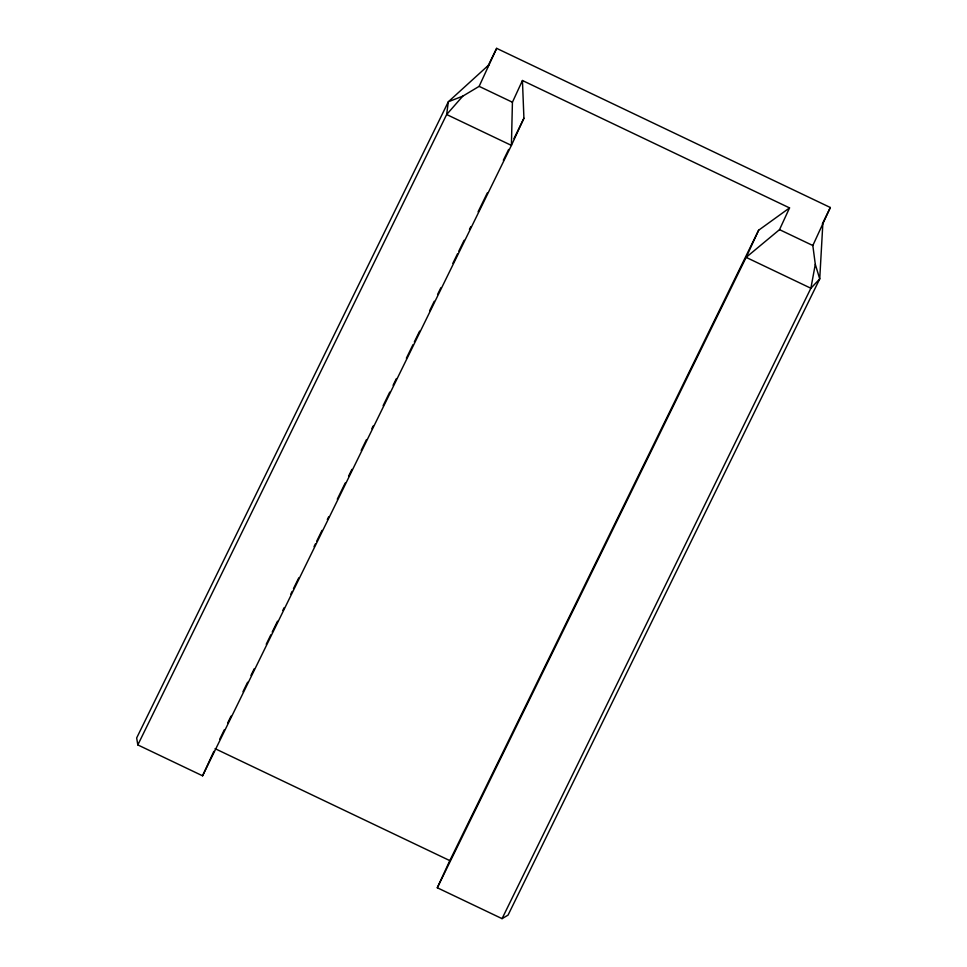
<?xml version="1.0" encoding="UTF-8"?>
<svg xmlns="http://www.w3.org/2000/svg" width="967" height="967" viewBox="0 0 967 967"><rect width="100%" height="100%" fill="white"/><g stroke="black" fill="none" stroke-linecap="round" stroke-linejoin="round"><path stroke-width="1.45" d="M822.832 223.8L819.726 278.919L508.05 915.12L502.054 918.65L437.302 887.766L746.137 257.367L779.523 229.638L789.543 207.917L522.434 80.515L512.425 102.236L511.41 145.401L202.574 775.812L137.822 744.916L136.661 737.966L448.325 101.777L489.145 64.644M487.356 67.339L496.651 48.35L830.339 207.506L812.824 245.521L815.302 264.317L810.878 288.251L502.054 918.65M137.822 744.916L446.657 114.517L448.325 101.777L462.77 96.156L479.136 86.353L496.651 48.35M202.574 775.812L213.84 751.371M522.434 80.515L523.921 118.264L511.41 145.401L446.657 114.517L462.77 96.156M437.302 887.766L449.812 860.618L758.648 230.219L789.543 207.917M758.648 230.219L746.137 257.367L810.878 288.251L819.726 278.919L815.302 264.317M219.739 739.175L224.392 729.674M227.704 722.905L231.028 716.124M242.983 691.719L247.637 682.231M250.949 675.449L254.273 668.668M266.227 644.276L270.881 634.775M272.21 632.067L277.517 621.225M282.835 610.382L284.165 607.663M290.801 594.113L292.131 591.393M293.46 588.685L298.779 577.843M314.045 546.657L315.375 543.95M316.705 541.242L322.023 530.387M327.329 519.545L328.659 516.837M337.29 499.214L345.267 482.944M348.579 476.163L351.903 469.382M361.199 450.404L366.517 439.562M371.836 428.719L373.153 426M383.125 405.669L389.761 392.106M393.085 385.325L396.41 378.556M406.37 358.213L413.006 344.663M414.335 341.943L419.654 331.101M429.614 310.77L434.256 301.281M437.58 294.5L440.904 287.719M452.858 263.314L457.5 253.825M458.829 251.118L464.148 240.275M469.454 229.421L470.784 226.713M478.097 211.797L487.392 192.82M503.336 160.28L508.642 149.438M513.961 138.595L523.921 118.264M822.373 223.788L830.339 207.506M479.136 86.353L512.425 102.236M779.523 229.638L812.824 245.521M215.085 748.663L449.812 860.618"/></g></svg>
